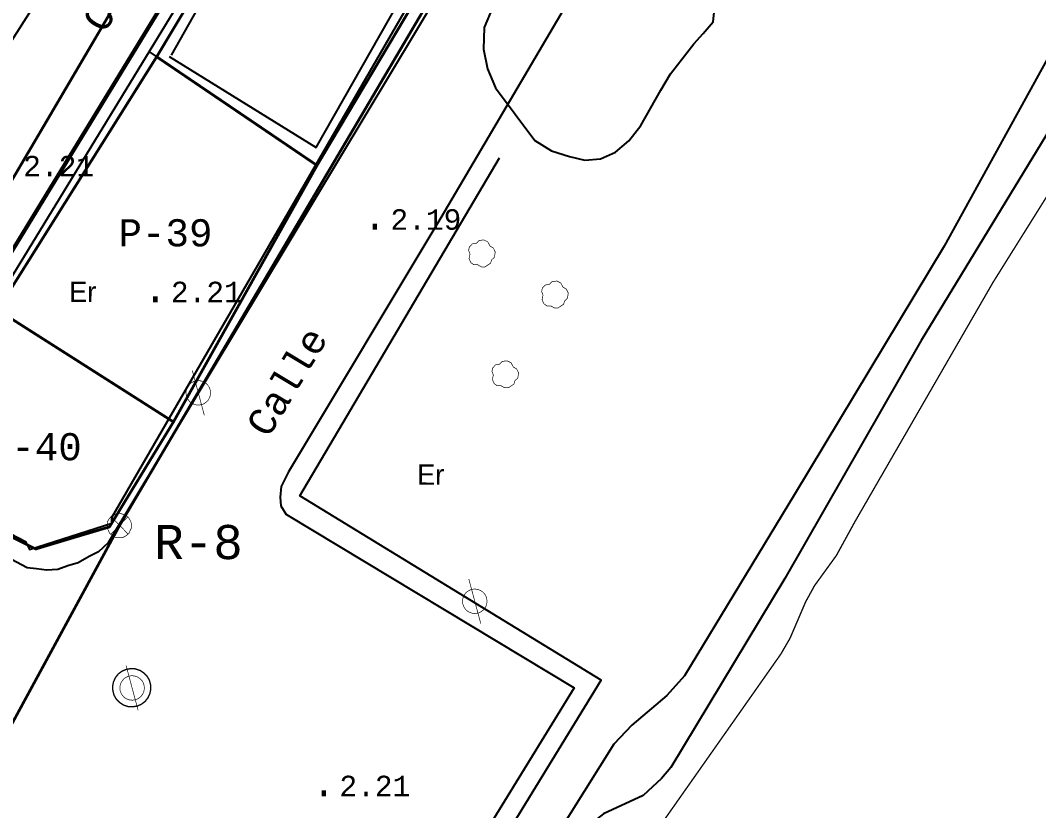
# Model space of a CAD drawing. Extents: x 743300 to 744100, y 4405700 to 4406200.
# Drawn here: x 743756.3 to 743830.9, y 4406027.5 to 4406085.4 of the extents above; entities that cross this region are included whole.
import ezdxf

# ---------------------------------------------------------------- set-up
doc = ezdxf.new("R2010")
doc.units = 0
doc.header["$MEASUREMENT"] = 0
for name, color, linetype in [('10', 7, 'CONTINUOUS'), ('13', 7, 'CONTINUOUS'), ('16', 7, 'CONTINUOUS'), ('18', 7, 'CONTINUOUS'), ('2', 7, 'CONTINUOUS'), ('21', 7, 'CONTINUOUS'), ('24', 7, 'CONTINUOUS'), ('32', 7, 'CONTINUOUS'), ('33', 7, 'CONTINUOUS'), ('41', 7, 'CONTINUOUS'), ('42', 7, 'CONTINUOUS'), ('46', 7, 'CONTINUOUS'), ('50', 7, 'CONTINUOUS'), ('54', 7, 'CONTINUOUS'), ('6', 7, 'CONTINUOUS'), ('8', 7, 'CONTINUOUS')]:
    doc.layers.add(name, color=color, linetype=linetype)
doc.styles.add('MONOTXT', font='monotxt', dxfattribs={"height": 0.2})
doc.styles.get("Standard").update_dxf_attribs({"font": 'txt', "height": 0.2})

msp = doc.modelspace()

# ---------------------------------------------------------------- linework, layer by layer
at = {"layer": '10', "color": 7, "linetype": 'Continuous', "const_width": 0.05}
for points in [[(743763.54, 4406049.32), (743763.9699999999, 4406049.18), (743764.16, 4406049.05), (743764.2900000002, 4406048.88), (743764.3999999998, 4406048.67), (743764.43, 4406048.45), (743764.43, 4406048.24), (743764.2399999999, 4406047.83), (743764.05, 4406047.67), (743763.86, 4406047.56), (743763.6499999998, 4406047.51), (743763.4300000002, 4406047.51), (743763.21, 4406047.56), (743763.0299999998, 4406047.67), (743762.84, 4406047.83), (743762.6499999998, 4406048.24), (743762.67, 4406048.67), (743762.78, 4406048.88), (743762.9200000002, 4406049.05), (743763.1099999999, 4406049.18), (743763.54, 4406049.32)], [(743764.16, 4406049.05), (743762.9200000002, 4406047.78)], [(743762.94, 4406049.07), (743764.19, 4406047.78)]]:
    msp.add_lwpolyline(points, dxfattribs=at)
at = {"layer": '13', "color": 3, "linetype": 'Continuous', "const_width": 0.3}
msp.add_lwpolyline([(743707.2900000002, 4406000), (743711.4099999998, 4406006.78), (743735.14, 4406045.48), (743747.93, 4406055.83), (743801.84, 4406144.11), (743837.15, 4406200)], dxfattribs=at)
at = {"layer": '16', "color": 5, "linetype": 'Continuous', "const_width": 0.2}
msp.add_lwpolyline([(743852.5500000002, 4406200), (743846.47, 4406190.54), (743827.7799999998, 4406157.09), (743804.3399999999, 4406117.53), (743763.57, 4406048.43), (743737.2799999998, 4406000)], dxfattribs=at)
at = {"layer": '18', "color": 3, "linetype": 'Continuous', "const_width": 0.2}
msp.add_lwpolyline([(743742.5700000002, 4406051.42), (743829.91, 4406200)], dxfattribs=at)
at = {"layer": '2', "color": 7, "linetype": 'Continuous'}
msp.add_3dface([(744099.9999999999, 4405700), (744099.9999999999, 4406200), (743299.9999999999, 4406200), (743299.9999999999, 4405700)], dxfattribs=at)
at = {"layer": '21', "color": 30, "linetype": 'Continuous'}
for points, elevation in [([(743859.9, 4406124.8), (743856.5799999998, 4406118.66), (743851.9199999998, 4406112.94), (743846.05, 4406102.26), (743842.93, 4406096.37), (743839.88, 4406091.62), (743838.91, 4406089.43), (743838.2799999998, 4406088.37), (743837.4899999999, 4406087.37), (743834.7199999999, 4406082.67), (743832.7399999999, 4406079.09), (743822.2900000002, 4406061.97), (743812.31, 4406044.53), (743803.9499999998, 4406030.68), (743803.2699999998, 4406029.87), (743801.93, 4406028.63), (743799.0299999998, 4406027.29), (743797.4699999999, 4406026.060000001), (743796.81, 4406025.2), (743792.7499999999, 4406017.2), (743792.01, 4406014.82), (743789.15, 4406000)], 1), ([(743855.4299999998, 4406122.54), (743844.93, 4406104.88), (743833.93, 4406086.95), (743823.98, 4406068.88), (743813.0099999999, 4406050.68), (743804.95, 4406037.4), (743803.67, 4406035.97), (743801.09, 4406033.79), (743799.7899999998, 4406032.39), (743788.91, 4406015.06), (743788.91, 4406015.06), (743788.4500000002, 4406013.2), (743788.64, 4406011.36), (743789.2799999998, 4406009.54), (743789.71, 4406007.53), (743788.05, 4406000)], 2)]:
    msp.add_lwpolyline(points, dxfattribs=dict(at, elevation=elevation))
at = {"layer": '32', "color": 5, "linetype": 'Continuous', "const_width": 0.1}
msp.add_lwpolyline([(743857.7099999998, 4406117.63), (743856.95, 4406116.33), (743845.65, 4406098.44), (743838.8899999999, 4406084.310000001), (743827.5700000002, 4406066.23), (743817.4399999998, 4406048.68), (743816.09, 4406046.22), (743814.4899999999, 4406044.01), (743813.8299999998, 4406042.81), (743812.7000000002, 4406040.17), (743812.03, 4406039.01), (743800.3899999999, 4406022.46), (743793.67, 4406010.59), (743793.16, 4406008.58), (743792.62, 4406003.32), (743791.5, 4406000)], dxfattribs=at)
at = {"layer": '33', "color": 1, "linetype": 'Continuous', "const_width": 0.1, "elevation": 2.83}
msp.add_lwpolyline([(743763.1199999999, 4406036.97), (743763.26, 4406037.27), (743763.4699999999, 4406037.54), (743763.7399999999, 4406037.74), (743764.05, 4406037.87), (743764.39, 4406037.93), (743764.7199999999, 4406037.91), (743765.0500000002, 4406037.8), (743765.33, 4406037.62), (743765.57, 4406037.38), (743765.7399999999, 4406037.09), (743765.8299999998, 4406036.76), (743765.8499999999, 4406036.43), (743765.7799999998, 4406036.09), (743765.6400000001, 4406035.79), (743765.43, 4406035.52), (743765.16, 4406035.32), (743764.8499999999, 4406035.18), (743764.5099999999, 4406035.13), (743764.1799999998, 4406035.15), (743763.85, 4406035.26), (743763.57, 4406035.44), (743763.3299999998, 4406035.68), (743763.1599999998, 4406035.97), (743763.0699999998, 4406036.3), (743763.05, 4406036.63), (743763.1199999999, 4406036.97), (743763.1199999999, 4406036.97)], dxfattribs=at)
at = {"layer": '41', "color": 1, "linetype": 'Continuous', "extrusion": (0.8654387540645905, -0.501014733279501, 0), "const_width": 0.05, "elevation": -1563802.772319}
msp.add_lwpolyline([(4185875.411851881, 4.14), (4185838.806141943, 4.91)], dxfattribs=at)
at = {"layer": '42', "color": 3, "linetype": 'Continuous', "const_width": 0.05}
for points, elevation in [([(743790.75, 4406067.63), (743790.3399999999, 4406067.36), (743790.07, 4406067.36), (743789.8100000002, 4406067.51), (743789.5299999998, 4406067.51), (743789.3, 4406067.67), (743789.1699999998, 4406067.97), (743789.24, 4406068.3), (743789.14, 4406068.56), (743789.1899999998, 4406068.810000001), (743789.4, 4406069.04), (743789.6999999998, 4406069.09), (743789.91, 4406069.3), (743790.26, 4406069.33), (743790.54, 4406069.19), (743790.7099999998, 4406068.88), (743790.95, 4406068.74), (743791.0899999999, 4406068.45), (743791.03, 4406068.07), (743790.82, 4406067.87), (743790.75, 4406067.63)], 4.04), ([(743796.0999999999, 4406064.62), (743795.69, 4406064.35), (743795.42, 4406064.35), (743795.1600000001, 4406064.5), (743794.8799999999, 4406064.5), (743794.6500000001, 4406064.66), (743794.52, 4406064.96), (743794.5899999999, 4406065.29), (743794.4899999999, 4406065.55), (743794.54, 4406065.8), (743794.7499999999, 4406066.03), (743795.05, 4406066.08), (743795.2599999999, 4406066.29), (743795.6099999999, 4406066.32), (743795.8899999999, 4406066.18), (743796.0599999998, 4406065.87), (743796.3, 4406065.73), (743796.4400000002, 4406065.44), (743796.38, 4406065.060000001), (743796.17, 4406064.86), (743796.0999999999, 4406064.62)], 3.89), ([(743792.4599999998, 4406058.77), (743792.05, 4406058.5), (743791.78, 4406058.5), (743791.52, 4406058.65), (743791.24, 4406058.65), (743791.01, 4406058.81), (743790.8799999999, 4406059.11), (743790.95, 4406059.44), (743790.85, 4406059.7), (743790.9, 4406059.95), (743791.1099999999, 4406060.18), (743791.41, 4406060.23), (743791.6199999999, 4406060.44), (743791.9699999999, 4406060.47), (743792.2499999999, 4406060.33), (743792.42, 4406060.02), (743792.6599999998, 4406059.88), (743792.8, 4406059.59), (743792.7399999999, 4406059.21), (743792.5300000001, 4406059.01), (743792.4599999998, 4406058.77)], 3.89)]:
    msp.add_lwpolyline(points, dxfattribs=dict(at, elevation=elevation))
at = {"layer": '42', "color": 3, "linetype": 'Continuous'}
msp.add_polyline3d([(743790.93, 4406086.45, 5.54), (743790.2899999998, 4406084.9, 5.47), (743790.2299999999, 4406083.32, 5.47), (743790.53, 4406081.86, 5.47), (743791.12, 4406080.48, 5.47), (743793.9799999999, 4406076.62, 5.46), (743795.2199999999, 4406075.86, 5.46), (743796.53, 4406075.45, 5.46), (743797.66, 4406075.17, 5.67), (743798.8, 4406075.28, 5.85), (743799.9, 4406075.77, 5.99), (743800.8799999999, 4406076.59, 6.26), (743801.77, 4406077.71, 6.41), (743803.2299999999, 4406080.3, 6.41), (743803.94, 4406081.5, 6.18), (743805.6499999998, 4406083.69, 5.9), (743806.3299999998, 4406084.46, 5.72), (743807.05, 4406085.32, 5.65), (743807.19, 4406086.47, 5.65)], dxfattribs=at)
at = {"layer": '46', "color": 7, "linetype": 'Continuous', "const_width": 0.2}
for points in [[(743803.9, 4406119.24), (743792.0799999998, 4406125.65), (743786.93, 4406117.33), (743781.0599999998, 4406107.4), (743766.28, 4406082.75), (743778.03, 4406074.79), (743793.05, 4406100.02), (743798.9, 4406110.3)], [(743766.28, 4406082.75), (743754.6299999999, 4406064.2), (743749.2199999999, 4406054.86), (743749.7599999999, 4406050.51), (743757.41, 4406046.69), (743762.82, 4406048.31), (743767.51, 4406056), (743778.03, 4406074.79)], [(743767.51, 4406056), (743754.6299999999, 4406064.2)]]:
    msp.add_lwpolyline(points, dxfattribs=at)
at = {"layer": '54', "color": 1, "linetype": 'Continuous'}
msp.add_line((743765.7799999998, 4406083.1, 2.74), (743777.7499999999, 4406074.93, 2.69), dxfattribs=at)
for points in [[(743790.93, 4406094.05, 2.33), (743762.7199999999, 4406047.14, 2.65), (743762.02, 4406046.49, 2.65), (743761.3299999998, 4406046.15, 2.65), (743760.5299999998, 4406045.67, 2.65), (743759.7699999998, 4406045.45, 2.65), (743759.03, 4406045.18, 2.65), (743758.2099999998, 4406045.14, 2.65), (743757.4799999999, 4406045.24, 2.65), (743756.7899999998, 4406045.32, 2.65), (743749.28, 4406049.3, 2.79), (743748.6399999999, 4406049.85, 2.94), (743748.28, 4406050.42, 2.94), (743747.9699999999, 4406051.09, 2.94), (743747.77, 4406051.93, 2.88), (743747.57, 4406052.91, 2.85), (743747.55, 4406053.8, 2.85), (743747.61, 4406054.78, 2.75), (743747.9400000002, 4406055.560000001, 2.75), (743748.2099999998, 4406056.12, 2.75), (743748.3499999999, 4406056.4, 2.75), (743798.21, 4406138.35, 2.94)], [(743740.19, 4406115.92, 2.47), (743708.6800000002, 4406074.02, 2.55), (743708.1700000002, 4406073.25, 2.55), (743708.07, 4406072.62, 2.55), (743708.24, 4406072.26, 2.55), (743708.4999999999, 4406071.89, 2.55), (743708.77, 4406071.57, 2.55), (743709.02, 4406071.34, 2.55), (743736.38, 4406056.42, 2.75), (743736.9999999999, 4406056.25, 2.75), (743737.5099999999, 4406056.34, 2.75), (743738.33, 4406056.77, 2.75), (743738.28, 4406056.71, 2.75), (743738.53, 4406057.05, 2.75), (743738.6, 4406057.17, 2.75), (743738.6499999998, 4406057.28, 2.75), (743771.9799999999, 4406109.55, 2.91), (743775.3699999999, 4406114.63, 2.91), (743783.2099999998, 4406127.31, 2.91)], [(743780.7, 4406107.68, 10.44), (743748.8, 4406055.45, 2.78), (743749.7399999999, 4406050.86, 2.78), (743756.67, 4406047.24, 2.78), (743756.95, 4406046.65, 2.77), (743763, 4406048.59, 2.82), (743762.9899999999, 4406049.01, 2.82), (743792.5799999998, 4406100.14, 9.1)], [(743767.19, 4406082.77, 2.32), (743777.9599999998, 4406076.11, 2.31), (743791.36, 4406099.67, 2.33), (743782.3999999998, 4406105.09, 2.29), (743779.64, 4406104.62, 2.29), (743767.3499999999, 4406082.86, 2.18)], [(743756.89, 4406008.99, 2.94), (743763.69, 4406021.29, 2.51), (743782.55, 4406010.5, 3.08), (743798.8499999999, 4406037.07, 2.99), (743776.7699999998, 4406050.59, 2.71), (743791.3899999999, 4406075.35, 4.91)]]:
    msp.add_polyline3d(points, dxfattribs=at)
at = {"layer": '6', "color": 1, "linetype": 'Continuous'}
msp.add_polyline3d([(743808.9000000001, 4406107.95, 2.27), (743787.1, 4406070.96, 2.43), (743775.93, 4406052.35, 2.47), (743775.41, 4406051.28, 2.47), (743775.34, 4406050.49, 2.47), (743775.39, 4406049.85, 2.47), (743775.7799999998, 4406049.23, 2.47), (743775.7899999998, 4406049.23, 2.47), (743796.8699999999, 4406036.51, 2.57), (743782.2199999999, 4406012.69, 2.57), (743764.5400000002, 4406023.08, 2.57), (743763.9500000002, 4406023.310000001, 2.57), (743763.6, 4406023.34, 2.57), (743763.2199999999, 4406023.27, 2.57), (743762.9699999999, 4406023.060000001, 2.57), (743762.77, 4406022.95, 2.57), (743762.51, 4406022.75, 2.57), (743762.26, 4406022.4, 2.57), (743762.26, 4406022.39, 2.57), (743750.2599999999, 4406000, 2.57)], dxfattribs=at)
at = {"layer": '8', "color": 7, "linetype": 'Continuous', "const_width": 0.05}
for points, elevation in [([(743769.7699999998, 4406056.49), (743768.89, 4406059.77)], 2.49), ([(743769.7799999998, 4406058.9), (743769.73, 4406058.93), (743769.67, 4406058.95), (743769.62, 4406058.98), (743769.5700000002, 4406058.99), (743769.5099999999, 4406059.01), (743769.4599999998, 4406059.01), (743769.4, 4406059.02), (743769.3499999999, 4406059.02), (743769.2900000002, 4406059.02), (743769.2299999999, 4406059.02), (743769.1699999998, 4406059.01), (743769.12, 4406059), (743769.06, 4406058.98), (743769.0099999999, 4406058.97), (743768.9599999998, 4406058.94), (743768.91, 4406058.92), (743768.86, 4406058.89), (743768.81, 4406058.86), (743768.77, 4406058.83), (743768.7199999999, 4406058.79), (743768.6799999998, 4406058.75), (743768.65, 4406058.71), (743768.61, 4406058.66), (743768.5799999998, 4406058.61), (743768.55, 4406058.560000001), (743768.52, 4406058.52), (743768.4999999999, 4406058.46), (743768.4799999999, 4406058.41), (743768.4599999998, 4406058.35), (743768.4500000002, 4406058.3), (743768.44, 4406058.24), (743768.44, 4406058.19), (743768.44, 4406058.13), (743768.44, 4406058.07), (743768.44, 4406058.02), (743768.4500000002, 4406057.96), (743768.4599999998, 4406057.91), (743768.4799999999, 4406057.85), (743768.4999999999, 4406057.8), (743768.52, 4406057.75), (743768.55, 4406057.69), (743768.5799999998, 4406057.65), (743768.61, 4406057.6), (743768.6399999999, 4406057.560000001), (743768.6799999998, 4406057.51), (743768.7199999999, 4406057.47), (743768.77, 4406057.44), (743768.81, 4406057.4), (743768.86, 4406057.37), (743768.91, 4406057.34), (743768.9599999998, 4406057.32), (743769.0099999999, 4406057.3), (743769.06, 4406057.28), (743769.12, 4406057.26), (743769.18, 4406057.25), (743769.2299999999, 4406057.24), (743769.2900000002, 4406057.24), (743769.3399999999, 4406057.23), (743769.4, 4406057.24), (743769.4599999998, 4406057.25), (743769.5099999999, 4406057.26), (743769.5700000002, 4406057.27), (743769.62, 4406057.28), (743769.6799999998, 4406057.3), (743769.73, 4406057.33), (743769.7799999998, 4406057.36), (743769.8299999998, 4406057.39), (743769.87, 4406057.42), (743769.91, 4406057.46), (743769.96, 4406057.49), (743770, 4406057.53), (743770.0299999998, 4406057.58), (743770.07, 4406057.62), (743770.0999999999, 4406057.67), (743770.12, 4406057.72), (743770.15, 4406057.77), (743770.17, 4406057.83), (743770.1899999998, 4406057.88), (743770.2, 4406057.93), (743770.2099999998, 4406057.99), (743770.22, 4406058.05), (743770.22, 4406058.1), (743770.22, 4406058.16), (743770.22, 4406058.21), (743770.2099999998, 4406058.27), (743770.2, 4406058.33), (743770.1899999998, 4406058.38), (743770.17, 4406058.44), (743770.15, 4406058.49), (743770.13, 4406058.54), (743770.0999999999, 4406058.59), (743770.07, 4406058.64), (743770.0299999998, 4406058.68), (743770, 4406058.73), (743769.96, 4406058.77), (743769.92, 4406058.81), (743769.87, 4406058.84), (743769.82, 4406058.87), (743769.7799999998, 4406058.9)], 2.49), ([(743790.0299999998, 4406041.22), (743789.15, 4406044.5)], 3.35), ([(743790.0399999998, 4406043.63), (743789.99, 4406043.66), (743789.93, 4406043.68), (743789.88, 4406043.71), (743789.8299999998, 4406043.72), (743789.77, 4406043.74), (743789.7199999999, 4406043.74), (743789.66, 4406043.75), (743789.6099999999, 4406043.75), (743789.5500000002, 4406043.75), (743789.4899999999, 4406043.75), (743789.43, 4406043.74), (743789.38, 4406043.73), (743789.32, 4406043.71), (743789.2699999998, 4406043.7), (743789.22, 4406043.67), (743789.1699999998, 4406043.65), (743789.12, 4406043.62), (743789.07, 4406043.59), (743789.0299999998, 4406043.56), (743788.9799999999, 4406043.52), (743788.9399999998, 4406043.48), (743788.91, 4406043.44), (743788.87, 4406043.39), (743788.8399999999, 4406043.34), (743788.81, 4406043.29), (743788.78, 4406043.25), (743788.7599999999, 4406043.19), (743788.7399999999, 4406043.14), (743788.7199999999, 4406043.08), (743788.71, 4406043.03), (743788.7, 4406042.97), (743788.7, 4406042.92), (743788.7, 4406042.86), (743788.7, 4406042.8), (743788.7, 4406042.75), (743788.71, 4406042.69), (743788.7199999999, 4406042.64), (743788.7399999999, 4406042.58), (743788.7599999999, 4406042.53), (743788.78, 4406042.48), (743788.81, 4406042.42), (743788.8399999999, 4406042.38), (743788.87, 4406042.33), (743788.8999999998, 4406042.29), (743788.9399999998, 4406042.24), (743788.9799999999, 4406042.2), (743789.0299999998, 4406042.17), (743789.07, 4406042.13), (743789.12, 4406042.1), (743789.1699999998, 4406042.07), (743789.22, 4406042.05), (743789.2699999998, 4406042.03), (743789.32, 4406042.01), (743789.38, 4406041.99), (743789.44, 4406041.98), (743789.4899999999, 4406041.97), (743789.5500000002, 4406041.97), (743789.5999999999, 4406041.96), (743789.66, 4406041.97), (743789.7199999999, 4406041.98), (743789.77, 4406041.99), (743789.8299999998, 4406042), (743789.88, 4406042.01), (743789.94, 4406042.03), (743789.99, 4406042.060000001), (743790.0399999998, 4406042.09), (743790.0899999999, 4406042.12), (743790.1299999999, 4406042.15), (743790.17, 4406042.19), (743790.22, 4406042.22), (743790.26, 4406042.26), (743790.2899999998, 4406042.310000001), (743790.3299999998, 4406042.35), (743790.3599999999, 4406042.4), (743790.3799999999, 4406042.45), (743790.4100000001, 4406042.5), (743790.43, 4406042.56), (743790.4500000002, 4406042.61), (743790.4599999998, 4406042.66), (743790.4699999999, 4406042.72), (743790.48, 4406042.78), (743790.48, 4406042.83), (743790.48, 4406042.89), (743790.48, 4406042.94), (743790.4699999999, 4406043), (743790.4599999998, 4406043.060000001), (743790.4500000002, 4406043.11), (743790.43, 4406043.17), (743790.4100000001, 4406043.22), (743790.39, 4406043.27), (743790.3599999999, 4406043.32), (743790.3299999998, 4406043.37), (743790.2899999998, 4406043.41), (743790.26, 4406043.46), (743790.22, 4406043.5), (743790.18, 4406043.54), (743790.1299999999, 4406043.57), (743790.0799999998, 4406043.6), (743790.0399999998, 4406043.63)], 3.35), ([(743764.92, 4406034.87), (743764.04, 4406038.15)], 2.95), ([(743764.9299999998, 4406037.28), (743764.88, 4406037.310000001), (743764.8200000002, 4406037.33), (743764.7699999998, 4406037.36), (743764.7199999999, 4406037.37), (743764.66, 4406037.39), (743764.61, 4406037.39), (743764.55, 4406037.4), (743764.4999999999, 4406037.4), (743764.4399999998, 4406037.4), (743764.38, 4406037.4), (743764.32, 4406037.39), (743764.27, 4406037.38), (743764.2099999998, 4406037.36), (743764.16, 4406037.35), (743764.11, 4406037.32), (743764.06, 4406037.3), (743764.0099999999, 4406037.27), (743763.96, 4406037.24), (743763.92, 4406037.21), (743763.8699999999, 4406037.17), (743763.8299999998, 4406037.13), (743763.8, 4406037.09), (743763.7599999999, 4406037.04), (743763.7299999999, 4406036.99), (743763.7000000002, 4406036.94), (743763.6699999998, 4406036.9), (743763.6499999998, 4406036.84), (743763.63, 4406036.79), (743763.61, 4406036.73), (743763.6, 4406036.68), (743763.59, 4406036.62), (743763.59, 4406036.57), (743763.59, 4406036.51), (743763.59, 4406036.45), (743763.59, 4406036.4), (743763.6, 4406036.34), (743763.61, 4406036.29), (743763.63, 4406036.23), (743763.6499999998, 4406036.18), (743763.6699999998, 4406036.13), (743763.7000000002, 4406036.07), (743763.7299999999, 4406036.03), (743763.7599999999, 4406035.98), (743763.79, 4406035.94), (743763.8299999998, 4406035.89), (743763.8699999999, 4406035.85), (743763.92, 4406035.82), (743763.96, 4406035.78), (743764.0099999999, 4406035.75), (743764.06, 4406035.72), (743764.11, 4406035.7), (743764.16, 4406035.68), (743764.2099999998, 4406035.66), (743764.27, 4406035.64), (743764.3299999998, 4406035.63), (743764.38, 4406035.62), (743764.4399999998, 4406035.62), (743764.49, 4406035.61), (743764.55, 4406035.62), (743764.61, 4406035.63), (743764.66, 4406035.64), (743764.7199999999, 4406035.65), (743764.7699999998, 4406035.66), (743764.8299999998, 4406035.68), (743764.88, 4406035.71), (743764.9299999998, 4406035.74), (743764.98, 4406035.77), (743765.0199999998, 4406035.8), (743765.06, 4406035.84), (743765.1099999999, 4406035.87), (743765.1499999998, 4406035.91), (743765.18, 4406035.96), (743765.22, 4406036), (743765.25, 4406036.05), (743765.2699999998, 4406036.1), (743765.3, 4406036.15), (743765.32, 4406036.21), (743765.3399999999, 4406036.26), (743765.3499999999, 4406036.310000001), (743765.3599999999, 4406036.37), (743765.37, 4406036.43), (743765.37, 4406036.48), (743765.37, 4406036.54), (743765.37, 4406036.59), (743765.3599999999, 4406036.65), (743765.3499999999, 4406036.71), (743765.3399999999, 4406036.76), (743765.32, 4406036.82), (743765.3, 4406036.87), (743765.2799999998, 4406036.92), (743765.25, 4406036.97), (743765.22, 4406037.02), (743765.18, 4406037.06), (743765.1499999998, 4406037.11), (743765.1099999999, 4406037.15), (743765.07, 4406037.19), (743765.0199999998, 4406037.22), (743764.9699999999, 4406037.25), (743764.9299999998, 4406037.28)], 2.95)]:
    msp.add_lwpolyline(points, dxfattribs=dict(at, elevation=elevation))

# ---------------------------------------------------------------- texts
at = {"layer": '24', "color": 7, "linetype": 'Continuous', "style": 'MONOTXT'}
for s, height, p in [('2.21                        ', 1.5, (743756.5, 4406073.99, 2.21)), ('2.19                        ', 1.5, (743783.41, 4406070.08, 2.19)), ('.                           ', 1.99, (743781.41, 4406070.08, 2.19)), ('2.21                        ', 1.5, (743767.32, 4406064.77, 2.21)), ('.                           ', 1.99, (743765.32, 4406064.77, 2.21)), ('2.21                        ', 1.5, (743779.67, 4406028.58, 2.21)), ('.                           ', 1.99, (743777.6699999998, 4406028.58, 2.21))]:
    msp.add_text(s, height=height, dxfattribs=at).set_placement(p)
at = {"layer": '42', "color": 7, "linetype": 'Continuous'}
for p in [(743759.86, 4406064.79, 3.11), (743785.3599999999, 4406051.4, 3.11)]:
    msp.add_text('Er                          ', height=1.49, rotation=359.7900000066, dxfattribs=at).set_placement(p)
at = {"layer": '50', "color": 7, "linetype": 'Continuous', "style": 'MONOTXT'}
for rotation, p in [(58.6799999894, (743762.45, 4406084.39)), (59.0199999697, (743774.46, 4406054.75))]:
    msp.add_text('Calle                       ', height=1.99, rotation=rotation, dxfattribs=at).set_placement(p)
for s, height, p in [('P-39                        ', 1.99, (743763.4799999999, 4406068.86)), ('P-40                        ', 1.99, (743753.8999999998, 4406053.19)), ('R-8                         ', 2.5, (743766.0999999999, 4406045.95))]:
    msp.add_text(s, height=height, dxfattribs=at).set_placement(p)

doc.saveas('drawing.dxf')
